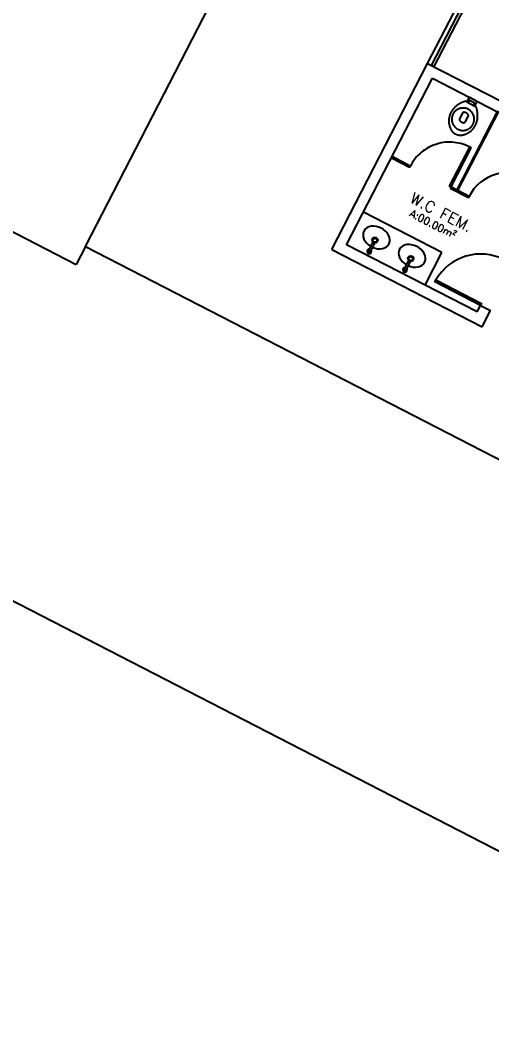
# Model space of a CAD drawing. Header units: millimetres. Extents: x 272118 to 273910, y 9581933 to 9583029.
# Drawn here: x 272773.92 to 272780.34, y 9582909.08 to 9582922.71 of the extents above; entities that cross this region are included whole.
import ezdxf

# ---------------------------------------------------------------- set-up
doc = ezdxf.new("R2010")
doc.units = ezdxf.units.MM
doc.header["$PDMODE"] = 35
doc.linetypes.add('HIDDEN', pattern=[9.525, 6.35, -3.175])
for name, color, linetype in [('ARQ-ALVENARIA', 4, 'Continuous'), ('ARQ-COTAS', 30, 'Continuous'), ('ARQ-ESQ-02', 2, 'Continuous'), ('ARQ-PENA-01', 1, 'Continuous'), ('ARQ-PENA-02', 2, 'Continuous'), ('ARQ-PENA-FINA-CINZA', 8, 'Continuous'), ('ARQ-PROJ-01', 1, 'HIDDEN'), ('ARQ-PÇ-HIDROSSAN', 7, 'Continuous'), ('ARQ-TEXTO2', 2, 'Continuous'), ('ARQ-TEXTO3', 3, 'Continuous')]:
    doc.layers.add(name, color=color, linetype=linetype)
doc.styles.add('ROMANS', font='romans.shx')
doc.styles.add('Romans_Anot', font='romans.shx')
doc.dimstyles.new('Escala 1-100', dxfattribs={"dimscale": 10, "dimtxt": 0.2, "dimasz": 0.15, "dimexe": 0.1, "dimexo": 0.2, "dimgap": 0.15, "dimtad": 1, "dimzin": 4, "dimdsep": 46, "dimtxsty": 'Romans_Anot', "dimblk": 'OBLIQUE', "dimcen": 0.25, "dimclrd": 256, "dimclre": 256, "dimclrt": 2, "dimaunit": 1, "dimadec": 3, "dimazin": 0, "dimtfac": 1, "dimtix": 1, "dimtmove": 2, "dimatfit": 3, "dimfxl": 0, "dimlwd": -1, "dimlwe": -1, "dimarcsym": 0})
doc.dimstyles.new('Escala 1-1000', dxfattribs={"dimscale": 15, "dimtxt": 0.2, "dimasz": 0.15, "dimexe": 0.1, "dimexo": 0.2, "dimgap": 0.15, "dimtad": 1, "dimzin": 4, "dimdsep": 46, "dimtxsty": 'Romans_Anot', "dimblk": 'OBLIQUE', "dimcen": 0.25, "dimse1": 1, "dimse2": 1, "dimsd1": 1, "dimsd2": 1, "dimclrd": 256, "dimclre": 256, "dimclrt": 2, "dimaunit": 1, "dimadec": 3, "dimazin": 0, "dimtfac": 1, "dimtix": 1, "dimtmove": 2, "dimatfit": 3, "dimfxl": 0, "dimlwd": -1, "dimlwe": -1, "dimarcsym": 0})

# ---------------------------------------------------------------- blocks, each defined once
blk = doc.blocks.new('*D61')
at = {"layer": 'Defpoints', "color": 0, "transparency": 16777216}
for p in [(272848.753, 9582941.035), (272848.753, 9582941.035), (272773.798, 9582874.841)]:
    blk.add_point(p, dxfattribs=at)
at = {"layer": 'ARQ-COTAS', "color": 2, "transparency": 16777216, "insert": (272808.793, 9582910.749), "char_height": 3, "attachment_point": 5, "rotation": 41.4483, "style": 'Romans_Anot'}
blk.add_mtext('100.00', dxfattribs=at)
blk = doc.blocks.new('_Oblique')
at = {"color": 0, "linetype": 'ByBlock', "lineweight": -2}
blk.add_line((-0.5, -0.5), (0.5, 0.5), dxfattribs=at)
blk = doc.blocks.new('*D64')
at = {"layer": 'ARQ-COTAS', "transparency": 16777216}
for p, q in [((272745.319, 9582932.26), (272743.729, 9582929.175)), ((272782.235, 9582910.462), (272744.187, 9582930.064)), ((272783.492, 9582912.902), (272781.777, 9582909.573))]:
    blk.add_line(p, q, dxfattribs=at)
at = {"layer": 'Defpoints', "color": 0, "transparency": 16777216}
for p in [(272746.235, 9582934.038), (272744.187, 9582930.064), (272784.408, 9582914.68)]:
    blk.add_point(p, dxfattribs=at)
at = {"layer": 'ARQ-COTAS', "transparency": 16777216, "xscale": 1.5, "yscale": 1.5, "zscale": 1.5}
for p, rotation in [((272744.187, 9582930.064), 152.7420631339131), ((272782.235, 9582910.462), 332.7420631339131)]:
    blk.add_blockref('_Oblique', p, dxfattribs=dict(at, rotation=rotation))
at = {"layer": 'ARQ-COTAS', "color": 2, "transparency": 16777216, "insert": (272764.356, 9582922.485), "char_height": 2, "attachment_point": 5, "rotation": 332.7421, "style": 'Romans_Anot'}
blk.add_mtext('42.80', dxfattribs=at)
blk = doc.blocks.new('*D66')
at = {"layer": 'ARQ-COTAS', "transparency": 16777216}
for p, q in [((272786.186, 9582913.764), (272789.612, 9582911.999)), ((272788.723, 9582912.457), (272770.277, 9582876.654)), ((272767.74, 9582877.962), (272771.166, 9582876.196))]:
    blk.add_line(p, q, dxfattribs=at)
at = {"layer": 'Defpoints', "color": 0, "transparency": 16777216}
for p in [(272784.408, 9582914.68), (272765.962, 9582878.878), (272770.277, 9582876.654)]:
    blk.add_point(p, dxfattribs=at)
at = {"layer": 'ARQ-COTAS', "transparency": 16777216, "xscale": 1.5, "yscale": 1.5, "zscale": 1.5}
for p, rotation in [((272788.723, 9582912.457), 62.74206312654631), ((272770.277, 9582876.654), 242.7420631265463)]:
    blk.add_blockref('_Oblique', p, dxfattribs=dict(at, rotation=rotation))
at = {"layer": 'ARQ-COTAS', "color": 2, "transparency": 16777216, "insert": (272777.278, 9582895.701), "char_height": 2, "attachment_point": 5, "rotation": 62.7421, "style": 'Romans_Anot'}
blk.add_mtext('40.28', dxfattribs=at)

msp = doc.modelspace()

# ---------------------------------------------------------------- linework, layer by layer
at = {"color": 8}
for p, q in [((272778.661, 9582919.565), (272778.717, 9582919.673)), ((272778.737, 9582919.662), (272778.682, 9582919.554)), ((272778.717, 9582919.673), (272778.718, 9582919.674)), ((272778.718, 9582919.675), (272778.719, 9582919.676)), ((272778.738, 9582919.664), (272778.737, 9582919.662)), ((272778.739, 9582919.666), (272778.738, 9582919.665)), ((272779.147, 9582919.315), (272779.203, 9582919.423)), ((272779.223, 9582919.412), (272779.167, 9582919.304)), ((272779.203, 9582919.423), (272779.203, 9582919.424)), ((272779.204, 9582919.425), (272779.204, 9582919.426)), ((272779.223, 9582919.414), (272779.223, 9582919.412)), ((272779.224, 9582919.415), (272779.224, 9582919.414))]:
    msp.add_line(p, q, dxfattribs=at)
for points in [[(272778.732, 9582919.678, 0), (272778.731, 9582919.679, 0), (272778.729, 9582919.679, 0), (272778.727, 9582919.679, 0), (272778.725, 9582919.679, 0), (272778.723, 9582919.678, 0), (272778.721, 9582919.677, 0), (272778.719, 9582919.676, 0), (272778.718, 9582919.675, 0), (272778.717, 9582919.673, 0)], [(272778.718, 9582919.674, 0), (272778.719, 9582919.676, 0), (272778.72, 9582919.677, 0), (272778.722, 9582919.679, 0), (272778.723, 9582919.679, 0), (272778.725, 9582919.68, 0), (272778.727, 9582919.68, 0), (272778.729, 9582919.68, 0), (272778.731, 9582919.68, 0), (272778.733, 9582919.679, 0), (272778.735, 9582919.678, 0), (272778.736, 9582919.677, 0), (272778.737, 9582919.675, 0), (272778.738, 9582919.673, 0), (272778.739, 9582919.672, 0), (272778.739, 9582919.67, 0), (272778.739, 9582919.668, 0), (272778.739, 9582919.666, 0), (272778.738, 9582919.664, 0)], [(272778.719, 9582919.676, 0), (272778.72, 9582919.678, 0), (272778.721, 9582919.679, 0), (272778.723, 9582919.68, 0), (272778.724, 9582919.681, 0), (272778.726, 9582919.682, 0), (272778.728, 9582919.682, 0), (272778.73, 9582919.682, 0), (272778.732, 9582919.682, 0), (272778.734, 9582919.681, 0), (272778.736, 9582919.68, 0), (272778.737, 9582919.678, 0), (272778.738, 9582919.677, 0), (272778.739, 9582919.675, 0), (272778.74, 9582919.673, 0), (272778.74, 9582919.671, 0), (272778.74, 9582919.669, 0), (272778.74, 9582919.667, 0), (272778.739, 9582919.666, 0)], [(272778.733, 9582919.679, 0), (272778.731, 9582919.68, 0), (272778.729, 9582919.68, 0), (272778.727, 9582919.68, 0), (272778.725, 9582919.68, 0), (272778.724, 9582919.68, 0), (272778.722, 9582919.679, 0), (272778.72, 9582919.677, 0), (272778.719, 9582919.676, 0)], [(272778.737, 9582919.663, 0), (272778.738, 9582919.664, 0), (272778.738, 9582919.666, 0), (272778.739, 9582919.668, 0), (272778.738, 9582919.67, 0), (272778.738, 9582919.672, 0), (272778.737, 9582919.674, 0), (272778.736, 9582919.675, 0), (272778.734, 9582919.677, 0), (272778.732, 9582919.678, 0)], [(272778.739, 9582919.666, 0), (272778.739, 9582919.668, 0), (272778.739, 9582919.67, 0), (272778.739, 9582919.672, 0), (272778.738, 9582919.674, 0), (272778.737, 9582919.676, 0), (272778.736, 9582919.677, 0), (272778.734, 9582919.678, 0), (272778.733, 9582919.679, 0)], [(272778.737, 9582919.663, 0), (272778.737, 9582919.662, 0)], [(272779.203, 9582919.424, 0), (272779.204, 9582919.426, 0), (272779.206, 9582919.427, 0), (272779.207, 9582919.428, 0), (272779.209, 9582919.429, 0), (272779.211, 9582919.43, 0), (272779.213, 9582919.43, 0), (272779.215, 9582919.43, 0), (272779.217, 9582919.43, 0), (272779.219, 9582919.429, 0), (272779.22, 9582919.428, 0), (272779.222, 9582919.427, 0), (272779.223, 9582919.425, 0), (272779.224, 9582919.423, 0), (272779.224, 9582919.421, 0), (272779.225, 9582919.419, 0), (272779.225, 9582919.417, 0), (272779.224, 9582919.416, 0), (272779.223, 9582919.414, 0)], [(272779.218, 9582919.428, 0), (272779.216, 9582919.428, 0), (272779.214, 9582919.429, 0), (272779.212, 9582919.429, 0), (272779.21, 9582919.429, 0), (272779.208, 9582919.428, 0), (272779.207, 9582919.427, 0), (272779.205, 9582919.426, 0), (272779.204, 9582919.424, 0), (272779.203, 9582919.423, 0)], [(272779.204, 9582919.426, 0), (272779.205, 9582919.428, 0), (272779.207, 9582919.429, 0), (272779.208, 9582919.43, 0), (272779.21, 9582919.431, 0), (272779.212, 9582919.432, 0), (272779.214, 9582919.432, 0), (272779.216, 9582919.432, 0), (272779.218, 9582919.431, 0), (272779.219, 9582919.431, 0), (272779.221, 9582919.43, 0), (272779.223, 9582919.428, 0), (272779.224, 9582919.427, 0), (272779.225, 9582919.425, 0), (272779.225, 9582919.423, 0), (272779.226, 9582919.421, 0), (272779.226, 9582919.419, 0), (272779.225, 9582919.417, 0), (272779.224, 9582919.415, 0)], [(272779.219, 9582919.429, 0), (272779.217, 9582919.43, 0), (272779.215, 9582919.43, 0), (272779.213, 9582919.43, 0), (272779.211, 9582919.43, 0), (272779.209, 9582919.429, 0), (272779.207, 9582919.429, 0), (272779.206, 9582919.427, 0), (272779.205, 9582919.426, 0)], [(272779.223, 9582919.412, 0), (272779.224, 9582919.414, 0), (272779.224, 9582919.416, 0), (272779.224, 9582919.418, 0), (272779.224, 9582919.42, 0), (272779.223, 9582919.422, 0), (272779.222, 9582919.424, 0), (272779.221, 9582919.425, 0), (272779.22, 9582919.427, 0), (272779.218, 9582919.428, 0)], [(272779.224, 9582919.416, 0), (272779.225, 9582919.418, 0), (272779.225, 9582919.42, 0), (272779.224, 9582919.422, 0), (272779.224, 9582919.424, 0), (272779.223, 9582919.426, 0), (272779.221, 9582919.427, 0), (272779.22, 9582919.428, 0), (272779.219, 9582919.429, 0)], [(272779.223, 9582919.412, 0), (272779.223, 9582919.412, 0)]]:
    msp.add_polyline3d(points, dxfattribs=at)
for centre, radius, start, end in [((272778.672, 9582919.56), 0.0297, 85.4304, 332.7421), ((272778.672, 9582919.56), 0.0286, 86.3494, 39.5142), ((272778.672, 9582919.56), 0.0114, 152.7421, 332.7421), ((272778.672, 9582919.56), 0.0297, 332.7421, 40.4192), ((272779.157, 9582919.31), 0.0297, 85.4304, 332.7421), ((272779.157, 9582919.31), 0.0286, 86.3494, 39.5142), ((272779.157, 9582919.31), 0.0114, 152.7421, 332.7421), ((272779.157, 9582919.31), 0.0297, 332.7421, 40.4192)]:
    msp.add_arc(centre, radius, start, end, dxfattribs=at)
at = {"layer": 'ARQ-ALVENARIA', "color": 8}
for p, q in [((272778.161, 9582919.586), (272779.466, 9582922.119)), ((272779.466, 9582922.119), (272783.911, 9582919.829)), ((272778.363, 9582919.651), (272779.531, 9582921.917)), ((272779.531, 9582921.917), (272781.309, 9582921.001)), ((272780.141, 9582918.735), (272778.363, 9582919.651)), ((272778.161, 9582919.586), (272780.206, 9582918.533)), ((272780.141, 9582918.735), (272780.187, 9582918.823)), ((272780.187, 9582918.823), (272780.32, 9582918.755)), ((272780.206, 9582918.533), (272780.32, 9582918.755))]:
    msp.add_line(p, q, dxfattribs=at)
at = {"layer": 'ARQ-ESQ-02', "color": 8}
for points in [[(272780.03, 9582923.01), (272779.549, 9582922.077), (272779.518, 9582922.093), (272779.998, 9582923.027)], [(272780.187, 9582918.823), (272779.565, 9582919.144), (272779.578, 9582919.171), (272780.201, 9582918.85)]]:
    msp.add_lwpolyline(points, close=True, dxfattribs=at)
at = {"layer": 'ARQ-PENA-01', "color": 8}
msp.add_line((272746.235, 9582934.038), (272774.681, 9582919.382), dxfattribs=at)
for points in [[(272779.862, 9582920.397), (272779.879, 9582920.388), (272780.429, 9582921.455), (272780.411, 9582921.464)], [(272779.782, 9582920.438), (272779.764, 9582920.448), (272780.039, 9582920.981), (272780.056, 9582920.972)], [(272778.972, 9582920.833), (272779.221, 9582920.705), (272779.23, 9582920.722), (272778.981, 9582920.851)], [(272779.772, 9582920.421), (272780.021, 9582920.292), (272780.03, 9582920.31), (272779.782, 9582920.438)]]:
    msp.add_lwpolyline(points, close=True, dxfattribs=at)
msp.add_arc((272780.564, 9582920.035), 0.6, 60.8318, 152.7421, dxfattribs=at)
at = {"layer": 'ARQ-PENA-02', "color": 8}
for q in [(272783.715, 9582936.917), (272784.408, 9582914.68)]:
    msp.add_line((272774.807, 9582919.626), q, dxfattribs=at)
at = {"layer": 'ARQ-PENA-FINA-CINZA', "color": 8}
msp.add_line((272779.466, 9582922.119), (272780.84, 9582924.786), dxfattribs=at)
at = {"layer": 'ARQ-PROJ-01', "color": 8, "ltscale": 0.7}
msp.add_line((272779.999, 9582921.598), (272780.11, 9582921.54), dxfattribs=at)
at = {"layer": 'ARQ-PROJ-01', "color": 8, "ltscale": 1.5}
msp.add_line((272774.807, 9582919.626), (272774.681, 9582919.382), dxfattribs=at)
at = {"layer": 'ARQ-PROJ-01', "color": 8, "ltscale": 0.7}
for points in [[(272779.98, 9582921.604, 0.059368), (272779.91, 9582921.576, 0.082654), (272779.823, 9582921.508, 0.104255), (272779.77, 9582921.423, 0.107708), (272779.754, 9582921.319, 0.088187), (272779.778, 9582921.228, 0.163426), (272779.844, 9582921.16, 0.163426), (272779.938, 9582921.145, 0.088187), (272780.025, 9582921.179, 0.107708), (272780.101, 9582921.252, 0.104255), (272780.14, 9582921.345, 0.082654), (272780.144, 9582921.455, 0.059368), (272780.126, 9582921.529, 0.207706), (272780.121, 9582921.535), (272780.116, 9582921.537), (272780.11, 9582921.54), (272780.137, 9582921.592, 0.402093), (272780.132, 9582921.608), (272780.132, 9582921.608), (272780.041, 9582921.655, 0.402093), (272780.026, 9582921.649), (272779.999, 9582921.598), (272779.993, 9582921.601), (272779.988, 9582921.603, 0.207706)], [(272780.017, 9582921.496, -0.268395), (272780.1, 9582921.366, -0.179674), (272780.07, 9582921.269, -0.170707), (272779.983, 9582921.212, -0.179561), (272779.877, 9582921.224, -0.179561), (272779.805, 9582921.303, -0.170707), (272779.801, 9582921.407, -0.179674), (272779.863, 9582921.488, -0.268395)], [(272779.903, 9582921.34, 0.183333), (272779.956, 9582921.313, 0.302776), (272779.98, 9582921.326), (272780.024, 9582921.412, 0.370787), (272779.944, 9582921.452), (272779.901, 9582921.367, 0.302776)]]:
    msp.add_lwpolyline(points, format="xyb", close=True, dxfattribs=at)
msp.add_lwpolyline([(272780.016, 9582921.589, 0.380199), (272780.026, 9582921.593), (272780.031, 9582921.602, 0.087349), (272780.032, 9582921.606, -0.172037), (272780.036, 9582921.614, -0.102747), (272780.038, 9582921.615, -0.167994), (272780.043, 9582921.614), (272780.099, 9582921.586), (272780.099, 9582921.586, -0.167994), (272780.102, 9582921.583, -0.102747), (272780.102, 9582921.58, -0.172037), (272780.098, 9582921.572, 0.087349), (272780.095, 9582921.569), (272780.09, 9582921.56, 0.380199), (272780.093, 9582921.549)], format="xyb", dxfattribs=at)
for centre, radius, start, end in [((272779.764, 9582920.448), 0.6, 60.8318, 152.7421), ((272780.187, 9582918.823), 0.701, 62.7421, 150.2332)]:
    msp.add_arc(centre, radius, start, end, dxfattribs=at)
at = {"layer": 'ARQ-PÇ-HIDROSSAN', "color": 8, "ltscale": 0.03}
for p, q in [((272779.659, 9582919.545), (272778.592, 9582920.095)), ((272779.43, 9582919.101), (272779.659, 9582919.545))]:
    msp.add_line(p, q, dxfattribs=at)
for centre, radius in [((272778.749, 9582919.712), 0.0384), ((272778.749, 9582919.712), 0.0274), ((272779.235, 9582919.462), 0.0384), ((272779.235, 9582919.462), 0.0274)]:
    msp.add_circle(centre, radius, dxfattribs=at)
for centre in [(272778.769, 9582919.75), (272779.254, 9582919.5)]:
    msp.add_ellipse(centre, major_axis=(0.171, -0.088), ratio=0.742857, start_param=4.775358, end_param=10.940424, dxfattribs=at)

# ---------------------------------------------------------------- texts
at = {"layer": 'ARQ-TEXTO2', "color": 8, "insert": (272779.297, 9582920.113), "char_height": 0.1, "width": 0.65338, "attachment_point": 1, "rotation": 332.7421, "style": 'ROMANS'}
msp.add_mtext('\\pi-0.04474;A:00.00m²', dxfattribs=at)
at = {"layer": 'ARQ-TEXTO3', "color": 8, "insert": (272779.65, 9582920.092), "char_height": 0.15, "width": 1.12177, "attachment_point": 5, "rotation": 332.7421, "style": 'ROMANS'}
msp.add_mtext('W.C FEM.', dxfattribs=at)

# ---------------------------------------------------------------- dimensions: what is measured, and where the dimension line sits
at = {"layer": 'ARQ-COTAS'}
dim = msp.add_aligned_dim(p1=(272773.798, 9582874.841), p2=(272848.753, 9582941.035), distance=0, dimstyle='Escala 1-1000', dxfattribs=at)
dim.commit()
dim.dimension.update_dxf_attribs({"geometry": '*D61', "text_midpoint": (272808.793, 9582910.749)})
for base, p1, p2, angle, picture, middle in [((272744.187, 9582930.064), (272784.408, 9582914.68), (272746.235, 9582934.038), 152.7421, '*D64', (272764.356, 9582922.485)), ((272770.2772, 9582876.6543), (272784.408, 9582914.6801), (272765.9621, 9582878.8775), 242.7421, '*D66', (272777.2777, 9582895.7006))]:
    dim = msp.add_linear_dim(base=base, p1=p1, p2=p2, angle=angle, dimstyle='Escala 1-100', dxfattribs=at)
    dim.commit()
    dim.dimension.update_dxf_attribs({"geometry": picture, "text_midpoint": middle})

doc.saveas('drawing.dxf')
